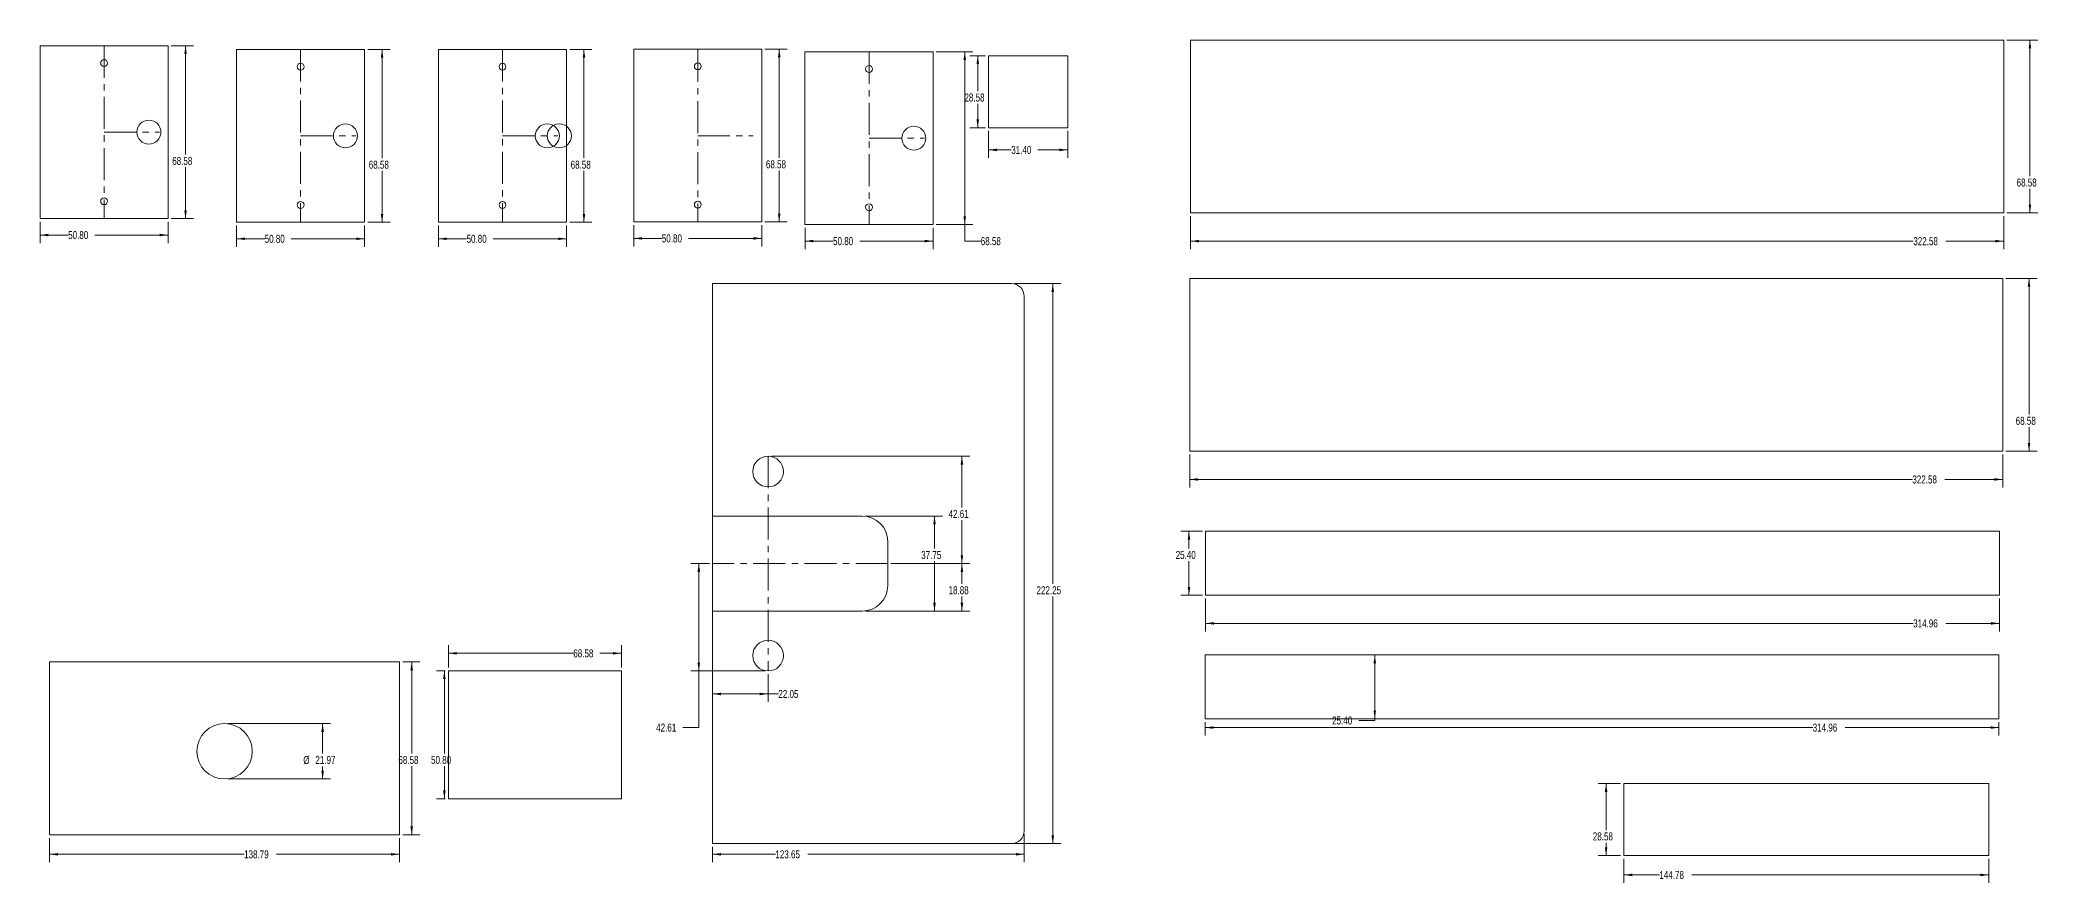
# Paper-space layout 'Sheet3' of a CAD drawing. Header units: millimetres. Extents: x 85 to 881, y -324 to 594.
# Drawn here: x 85 to 881, y 260 to 594 of the extents above; entities that cross this region are included whole.
import ezdxf

# ---------------------------------------------------------------- set-up
doc = ezdxf.new("R2010")
doc.units = ezdxf.units.MM
doc.linetypes.add('CENTERX2', pattern=[20.32, 12.7, -2.54, 2.54, -2.54])
doc.styles.add('SLDTEXTSTYLE0', font='TXT', dxfattribs={"width": 0.75})
doc.dimstyles.new('SLDDIMSTYLE0', dxfattribs={"dimtxt": 3.175, "dimasz": 3.302, "dimexe": 0, "dimexo": 0.0625, "dimgap": 0.79375, "dimtad": 0, "dimtih": 1, "dimtoh": 1, "dimrnd": 1e-09, "dimzin": 12, "dimdsep": 46, "dimtxsty": 'SLDTEXTSTYLE0', "dimsah": 1, "dimcen": 0.09, "dimadec": 0, "dimazin": 3, "dimtfac": 1, "dimtofl": 0, "dimtmove": 0, "dimatfit": 3, "dimfxl": 1, "dimfrac": 2, "dimtolj": 1, "dimtzin": 12, "dimarcsym": 0})
doc.dimstyles.new('SLDDIMSTYLE1', dxfattribs={"dimtxt": 3.175, "dimasz": 3.302, "dimexe": 0, "dimexo": 0.0625, "dimgap": 0.79375, "dimtad": 0, "dimtih": 1, "dimtoh": 1, "dimrnd": 1e-09, "dimzin": 4, "dimdsep": 46, "dimtxsty": 'SLDTEXTSTYLE0', "dimsah": 1, "dimcen": 0.09, "dimadec": 0, "dimazin": 1, "dimtfac": 1, "dimtofl": 0, "dimtmove": 0, "dimatfit": 3, "dimfxl": 1, "dimfrac": 2, "dimtolj": 1, "dimtzin": 12, "dimarcsym": 0})

# ---------------------------------------------------------------- blocks, each defined once
blk = doc.blocks.new('_D_26')
at = {"color": 7, "linetype": 'Continuous', "lineweight": 0}
for p, q in [((712.57, 299.21), (703.62, 299.21)), ((706.8, 299.21), (706.8, 280.77)), ((712.57, 270.63), (703.62, 270.63)), ((706.8, 270.63), (706.8, 275.73))]:
    blk.add_line(p, q, dxfattribs=at)
at = {"color": 7, "linetype": 'Continuous', "lineweight": 18}
for points in [[(706.8, 299.21), (706.29, 295.91), (707.31, 295.91)], [(706.8, 270.63), (707.31, 273.93), (706.29, 273.93)]]:
    blk.add_solid(points, dxfattribs=at)
at = {"color": 7, "linetype": 'Continuous', "lineweight": 18, "insert": (701.52, 279.82), "char_height": 3.175, "attachment_point": 1, "style": 'SLDTEXTSTYLE0'}
blk.add_mtext('28.58', dxfattribs=at)
blk = doc.blocks.new('_D_29')
at = {"color": 7, "linetype": 'Continuous', "lineweight": 0}
for p, q in [((713.84, 269.36), (713.84, 259.77)), ((713.84, 262.94), (727.94, 262.94)), ((858.62, 262.94), (740.84, 262.94)), ((858.62, 269.36), (858.62, 259.77))]:
    blk.add_line(p, q, dxfattribs=at)
at = {"color": 7, "linetype": 'Continuous', "lineweight": 18}
for points in [[(713.84, 262.94), (717.15, 262.44), (717.15, 263.45)], [(858.62, 262.94), (855.32, 263.45), (855.32, 262.44)]]:
    blk.add_solid(points, dxfattribs=at)
at = {"color": 7, "linetype": 'Continuous', "lineweight": 18, "insert": (727.94, 264.52), "char_height": 3.175, "attachment_point": 1, "style": 'SLDTEXTSTYLE0'}
blk.add_mtext('144.78', dxfattribs=at)
blk = doc.blocks.new('_D_30')
at = {"color": 7, "linetype": 'Continuous', "lineweight": 0}
for p, q in [((461.82, 558.21), (461.82, 547.5)), ((493.22, 558.21), (493.22, 547.5)), ((461.82, 550.67), (470.79, 550.67)), ((493.22, 550.67), (481.35, 550.67))]:
    blk.add_line(p, q, dxfattribs=at)
at = {"color": 7, "linetype": 'Continuous', "lineweight": 18}
for points in [[(461.82, 550.67), (465.13, 550.16), (465.13, 551.18)], [(493.22, 550.67), (489.92, 551.18), (489.92, 550.16)]]:
    blk.add_solid(points, dxfattribs=at)
at = {"color": 7, "linetype": 'Continuous', "lineweight": 18, "insert": (470.79, 552.25), "char_height": 3.175, "attachment_point": 1, "style": 'SLDTEXTSTYLE0'}
blk.add_mtext('31.40', dxfattribs=at)
blk = doc.blocks.new('_D_31')
at = {"color": 7, "linetype": 'Continuous', "lineweight": 0}
for p, q in [((460.55, 588.06), (454.32, 588.06)), ((457.5, 588.06), (457.5, 573.99)), ((457.5, 559.48), (457.5, 568.95)), ((460.55, 559.48), (454.32, 559.48))]:
    blk.add_line(p, q, dxfattribs=at)
at = {"color": 7, "linetype": 'Continuous', "lineweight": 18}
for points in [[(457.5, 588.06), (456.99, 584.75), (458.01, 584.75)], [(457.5, 559.48), (458.01, 562.78), (456.99, 562.78)]]:
    blk.add_solid(points, dxfattribs=at)
at = {"color": 7, "linetype": 'Continuous', "lineweight": 18, "insert": (452.22, 573.05), "char_height": 3.175, "attachment_point": 1, "style": 'SLDTEXTSTYLE0'}
blk.add_mtext('28.58', dxfattribs=at)
blk = doc.blocks.new('_D_33')
at = {"color": 7, "linetype": 'Continuous', "lineweight": 0}
for p, q in [((475.93, 279.18), (475.93, 267.96)), ((352.28, 274.1), (352.28, 267.96)), ((352.28, 271.13), (377.21, 271.13)), ((475.93, 271.13), (390.11, 271.13))]:
    blk.add_line(p, q, dxfattribs=at)
at = {"color": 7, "linetype": 'Continuous', "lineweight": 18}
for points in [[(352.28, 271.13), (355.58, 270.63), (355.58, 271.64)], [(475.93, 271.13), (472.63, 271.64), (472.63, 270.63)]]:
    blk.add_solid(points, dxfattribs=at)
at = {"color": 7, "linetype": 'Continuous', "lineweight": 18, "insert": (377.21, 272.71), "char_height": 3.175, "attachment_point": 1, "style": 'SLDTEXTSTYLE0'}
blk.add_mtext('123.65', dxfattribs=at)
blk = doc.blocks.new('_D_34')
at = {"color": 7, "linetype": 'Continuous', "lineweight": 0}
for p, q in [((472.12, 497.62), (490.44, 497.62)), ((487.26, 497.62), (487.26, 378.46)), ((487.26, 275.37), (487.26, 373.42)), ((472.12, 275.37), (490.44, 275.37))]:
    blk.add_line(p, q, dxfattribs=at)
at = {"color": 7, "linetype": 'Continuous', "lineweight": 18}
for points in [[(487.26, 497.62), (486.75, 494.32), (487.77, 494.32)], [(487.26, 275.37), (487.77, 278.68), (486.75, 278.68)]]:
    blk.add_solid(points, dxfattribs=at)
at = {"color": 7, "linetype": 'Continuous', "lineweight": 18, "insert": (480.81, 377.51), "char_height": 3.175, "attachment_point": 1, "style": 'SLDTEXTSTYLE0'}
blk.add_mtext('222.25', dxfattribs=at)
blk = doc.blocks.new('_D_35')
at = {"color": 7, "linetype": 'Continuous', "lineweight": 0}
for p, q in [((352.28, 366.35), (352.28, 331.59)), ((374.33, 342.62), (374.33, 331.59)), ((352.28, 334.77), (374.33, 334.77)), ((374.33, 334.77), (378.38, 334.77))]:
    blk.add_line(p, q, dxfattribs=at)
at = {"color": 7, "linetype": 'Continuous', "lineweight": 18}
for points in [[(352.28, 334.77), (355.58, 334.26), (355.58, 335.27)], [(374.33, 334.77), (371.03, 335.27), (371.03, 334.26)]]:
    blk.add_solid(points, dxfattribs=at)
at = {"color": 7, "linetype": 'Continuous', "lineweight": 18, "insert": (378.38, 336.34), "char_height": 3.175, "attachment_point": 1, "style": 'SLDTEXTSTYLE0'}
blk.add_mtext('22.05', dxfattribs=at)
blk = doc.blocks.new('_D_36')
at = {"color": 7, "linetype": 'Continuous', "lineweight": 0}
for p, q in [((412.89, 405.37), (443.51, 405.37)), ((440.33, 405.37), (440.33, 392.44)), ((440.33, 367.62), (440.33, 387.4)), ((412.89, 367.62), (443.51, 367.62))]:
    blk.add_line(p, q, dxfattribs=at)
at = {"color": 7, "linetype": 'Continuous', "lineweight": 18}
for points in [[(440.33, 405.37), (439.83, 402.07), (440.84, 402.07)], [(440.33, 367.62), (440.84, 370.93), (439.83, 370.93)]]:
    blk.add_solid(points, dxfattribs=at)
at = {"color": 7, "linetype": 'Continuous', "lineweight": 18, "insert": (435.06, 391.49), "char_height": 3.175, "attachment_point": 1, "style": 'SLDTEXTSTYLE0'}
blk.add_mtext('37.75', dxfattribs=at)
blk = doc.blocks.new('_D_37')
at = {"color": 7, "linetype": 'Continuous', "lineweight": 0}
for p, q in [((423.05, 386.5), (454.38, 386.5)), ((451.21, 386.5), (451.21, 378.46)), ((412.89, 367.62), (454.38, 367.62)), ((451.21, 367.62), (451.21, 373.42))]:
    blk.add_line(p, q, dxfattribs=at)
at = {"color": 7, "linetype": 'Continuous', "lineweight": 18}
for points in [[(451.21, 386.5), (450.7, 383.2), (451.72, 383.2)], [(451.21, 367.62), (451.72, 370.93), (450.7, 370.93)]]:
    blk.add_solid(points, dxfattribs=at)
at = {"color": 7, "linetype": 'Continuous', "lineweight": 18, "insert": (445.93, 377.51), "char_height": 3.175, "attachment_point": 1, "style": 'SLDTEXTSTYLE0'}
blk.add_mtext('18.88', dxfattribs=at)
blk = doc.blocks.new('_D_38')
at = {"color": 7, "linetype": 'Continuous', "lineweight": 0}
for p, q in [((375.6, 429.11), (454.38, 429.11)), ((451.21, 429.11), (451.21, 408.76)), ((451.21, 386.5), (451.21, 403.72)), ((423.05, 386.5), (454.38, 386.5))]:
    blk.add_line(p, q, dxfattribs=at)
at = {"color": 7, "linetype": 'Continuous', "lineweight": 18}
for points in [[(451.21, 429.11), (450.7, 425.81), (451.72, 425.81)], [(451.21, 386.5), (451.72, 389.8), (450.7, 389.8)]]:
    blk.add_solid(points, dxfattribs=at)
at = {"color": 7, "linetype": 'Continuous', "lineweight": 18, "insert": (445.93, 407.81), "char_height": 3.175, "attachment_point": 1, "style": 'SLDTEXTSTYLE0'}
blk.add_mtext('42.61', dxfattribs=at)
blk = doc.blocks.new('_D_39')
at = {"color": 7, "linetype": 'Continuous', "lineweight": 0}
for p, q in [((351.01, 386.5), (343.65, 386.5)), ((346.82, 343.89), (346.82, 386.5)), ((373.06, 343.89), (343.65, 343.89)), ((346.82, 321.44), (346.82, 343.89)), ((340.47, 321.44), (346.82, 321.44))]:
    blk.add_line(p, q, dxfattribs=at)
at = {"color": 7, "linetype": 'Continuous', "lineweight": 18}
for points in [[(346.82, 386.5), (346.31, 383.2), (347.33, 383.2)], [(346.82, 343.89), (347.33, 347.19), (346.31, 347.19)]]:
    blk.add_solid(points, dxfattribs=at)
at = {"color": 7, "linetype": 'Continuous', "lineweight": 18, "insert": (329.91, 323.02), "char_height": 3.175, "attachment_point": 1, "style": 'SLDTEXTSTYLE0'}
blk.add_mtext('42.61', dxfattribs=at)
blk = doc.blocks.new('_D_40')
at = {"color": 7, "linetype": 'Continuous', "lineweight": 0}
for p, q in [((85.47, 522.16), (85.47, 513.71)), ((85.47, 516.88), (96.62, 516.88)), ((136.27, 516.88), (107.17, 516.88)), ((136.27, 522.16), (136.27, 513.71))]:
    blk.add_line(p, q, dxfattribs=at)
at = {"color": 7, "linetype": 'Continuous', "lineweight": 18}
for points in [[(85.47, 516.88), (88.77, 516.38), (88.77, 517.39)], [(136.27, 516.88), (132.97, 517.39), (132.97, 516.38)]]:
    blk.add_solid(points, dxfattribs=at)
at = {"color": 7, "linetype": 'Continuous', "lineweight": 18, "insert": (96.62, 518.46), "char_height": 3.175, "attachment_point": 1, "style": 'SLDTEXTSTYLE0'}
blk.add_mtext('50.80', dxfattribs=at)
blk = doc.blocks.new('_D_41')
at = {"color": 7, "linetype": 'Continuous', "lineweight": 0}
for p, q in [((137.54, 592.01), (146.36, 592.01)), ((143.19, 592.01), (143.19, 548.83)), ((143.19, 523.43), (143.19, 543.79)), ((137.54, 523.43), (146.36, 523.43))]:
    blk.add_line(p, q, dxfattribs=at)
at = {"color": 7, "linetype": 'Continuous', "lineweight": 18}
for points in [[(143.19, 592.01), (142.68, 588.71), (143.7, 588.71)], [(143.19, 523.43), (143.7, 526.74), (142.68, 526.74)]]:
    blk.add_solid(points, dxfattribs=at)
at = {"color": 7, "linetype": 'Continuous', "lineweight": 18, "insert": (137.91, 547.88), "char_height": 3.175, "attachment_point": 1, "style": 'SLDTEXTSTYLE0'}
blk.add_mtext('68.58', dxfattribs=at)
blk = doc.blocks.new('_D_42')
at = {"color": 7, "linetype": 'Continuous', "lineweight": 0}
for p, q in [((163.44, 520.68), (163.44, 512.23)), ((214.24, 520.68), (214.24, 512.23)), ((163.44, 515.4), (174.58, 515.4)), ((214.24, 515.4), (185.14, 515.4))]:
    blk.add_line(p, q, dxfattribs=at)
at = {"color": 7, "linetype": 'Continuous', "lineweight": 18}
for points in [[(163.44, 515.4), (166.74, 514.9), (166.74, 515.91)], [(214.24, 515.4), (210.94, 515.91), (210.94, 514.9)]]:
    blk.add_solid(points, dxfattribs=at)
at = {"color": 7, "linetype": 'Continuous', "lineweight": 18, "insert": (174.58, 516.98), "char_height": 3.175, "attachment_point": 1, "style": 'SLDTEXTSTYLE0'}
blk.add_mtext('50.80', dxfattribs=at)
blk = doc.blocks.new('_D_43')
at = {"color": 7, "linetype": 'Continuous', "lineweight": 0}
for p, q in [((215.51, 590.53), (224.33, 590.53)), ((221.16, 590.53), (221.16, 547.35)), ((221.16, 521.95), (221.16, 542.31)), ((215.51, 521.95), (224.33, 521.95))]:
    blk.add_line(p, q, dxfattribs=at)
at = {"color": 7, "linetype": 'Continuous', "lineweight": 18}
for points in [[(221.16, 590.53), (220.65, 587.23), (221.66, 587.23)], [(221.16, 521.95), (221.66, 525.26), (220.65, 525.26)]]:
    blk.add_solid(points, dxfattribs=at)
at = {"color": 7, "linetype": 'Continuous', "lineweight": 18, "insert": (215.88, 546.4), "char_height": 3.175, "attachment_point": 1, "style": 'SLDTEXTSTYLE0'}
blk.add_mtext('68.58', dxfattribs=at)
blk = doc.blocks.new('_D_44')
at = {"color": 7, "linetype": 'Continuous', "lineweight": 0}
for p, q in [((243.55, 520.68), (243.55, 512.23)), ((294.35, 520.68), (294.35, 512.23)), ((243.55, 515.4), (254.69, 515.4)), ((294.35, 515.4), (265.25, 515.4))]:
    blk.add_line(p, q, dxfattribs=at)
at = {"color": 7, "linetype": 'Continuous', "lineweight": 18}
for points in [[(243.55, 515.4), (246.85, 514.9), (246.85, 515.91)], [(294.35, 515.4), (291.04, 515.91), (291.04, 514.9)]]:
    blk.add_solid(points, dxfattribs=at)
at = {"color": 7, "linetype": 'Continuous', "lineweight": 18, "insert": (254.69, 516.98), "char_height": 3.175, "attachment_point": 1, "style": 'SLDTEXTSTYLE0'}
blk.add_mtext('50.80', dxfattribs=at)
blk = doc.blocks.new('_D_45')
at = {"color": 7, "linetype": 'Continuous', "lineweight": 0}
for p, q in [((295.62, 590.53), (304.44, 590.53)), ((301.26, 590.53), (301.26, 547.35)), ((301.26, 521.95), (301.26, 542.31)), ((295.62, 521.95), (304.44, 521.95))]:
    blk.add_line(p, q, dxfattribs=at)
at = {"color": 7, "linetype": 'Continuous', "lineweight": 18}
for points in [[(301.26, 590.53), (300.76, 587.23), (301.77, 587.23)], [(301.26, 521.95), (301.77, 525.26), (300.76, 525.26)]]:
    blk.add_solid(points, dxfattribs=at)
at = {"color": 7, "linetype": 'Continuous', "lineweight": 18, "insert": (295.99, 546.4), "char_height": 3.175, "attachment_point": 1, "style": 'SLDTEXTSTYLE0'}
blk.add_mtext('68.58', dxfattribs=at)
blk = doc.blocks.new('_D_46')
at = {"color": 7, "linetype": 'Continuous', "lineweight": 0}
for p, q in [((321.01, 520.84), (321.01, 512.38)), ((371.81, 520.84), (371.81, 512.38)), ((321.01, 515.56), (332.16, 515.56)), ((371.81, 515.56), (342.72, 515.56))]:
    blk.add_line(p, q, dxfattribs=at)
at = {"color": 7, "linetype": 'Continuous', "lineweight": 18}
for points in [[(321.01, 515.56), (324.32, 515.05), (324.32, 516.06)], [(371.81, 515.56), (368.51, 516.06), (368.51, 515.05)]]:
    blk.add_solid(points, dxfattribs=at)
at = {"color": 7, "linetype": 'Continuous', "lineweight": 18, "insert": (332.16, 517.13), "char_height": 3.175, "attachment_point": 1, "style": 'SLDTEXTSTYLE0'}
blk.add_mtext('50.80', dxfattribs=at)
blk = doc.blocks.new('_D_47')
at = {"color": 7, "linetype": 'Continuous', "lineweight": 0}
for p, q in [((373.08, 590.69), (381.91, 590.69)), ((378.73, 590.69), (378.73, 547.5)), ((378.73, 522.11), (378.73, 542.46)), ((373.08, 522.11), (381.91, 522.11))]:
    blk.add_line(p, q, dxfattribs=at)
at = {"color": 7, "linetype": 'Continuous', "lineweight": 18}
for points in [[(378.73, 590.69), (378.22, 587.39), (379.24, 587.39)], [(378.73, 522.11), (379.24, 525.41), (378.22, 525.41)]]:
    blk.add_solid(points, dxfattribs=at)
at = {"color": 7, "linetype": 'Continuous', "lineweight": 18, "insert": (373.45, 546.55), "char_height": 3.175, "attachment_point": 1, "style": 'SLDTEXTSTYLE0'}
blk.add_mtext('68.58', dxfattribs=at)
blk = doc.blocks.new('_D_48')
at = {"color": 7, "linetype": 'Continuous', "lineweight": 0}
for p, q in [((388.96, 519.76), (388.96, 511.3)), ((439.76, 519.76), (439.76, 511.3)), ((388.96, 514.48), (400.1, 514.48)), ((439.76, 514.48), (410.66, 514.48))]:
    blk.add_line(p, q, dxfattribs=at)
at = {"color": 7, "linetype": 'Continuous', "lineweight": 18}
for points in [[(388.96, 514.48), (392.26, 513.97), (392.26, 514.99)], [(439.76, 514.48), (436.45, 514.99), (436.45, 513.97)]]:
    blk.add_solid(points, dxfattribs=at)
at = {"color": 7, "linetype": 'Continuous', "lineweight": 18, "insert": (400.1, 516.05), "char_height": 3.175, "attachment_point": 1, "style": 'SLDTEXTSTYLE0'}
blk.add_mtext('50.80', dxfattribs=at)
blk = doc.blocks.new('_D_49')
at = {"color": 7, "linetype": 'Continuous', "lineweight": 0}
for p, q in [((441.03, 589.61), (455.51, 589.61)), ((452.34, 589.61), (452.34, 521.03)), ((441.03, 521.03), (455.51, 521.03)), ((452.34, 514.48), (452.34, 521.03)), ((458.69, 514.48), (452.34, 514.48))]:
    blk.add_line(p, q, dxfattribs=at)
at = {"color": 7, "linetype": 'Continuous', "lineweight": 18}
for points in [[(452.34, 589.61), (451.83, 586.31), (452.85, 586.31)], [(452.34, 521.03), (452.85, 524.33), (451.83, 524.33)]]:
    blk.add_solid(points, dxfattribs=at)
at = {"color": 7, "linetype": 'Continuous', "lineweight": 18, "insert": (458.69, 516.05), "char_height": 3.175, "attachment_point": 1, "style": 'SLDTEXTSTYLE0'}
blk.add_mtext('68.58', dxfattribs=at)
blk = doc.blocks.new('_D_50')
at = {"color": 7, "linetype": 'Continuous', "lineweight": 0}
for p, q in [((541.96, 524.41), (541.96, 511.28)), ((864.54, 524.41), (864.54, 511.28)), ((541.96, 514.46), (828.68, 514.46)), ((864.54, 514.46), (841.58, 514.46))]:
    blk.add_line(p, q, dxfattribs=at)
at = {"color": 7, "linetype": 'Continuous', "lineweight": 18}
for points in [[(541.96, 514.46), (545.26, 513.95), (545.26, 514.97)], [(864.54, 514.46), (861.24, 514.97), (861.24, 513.95)]]:
    blk.add_solid(points, dxfattribs=at)
at = {"color": 7, "linetype": 'Continuous', "lineweight": 18, "insert": (828.68, 516.03), "char_height": 3.175, "attachment_point": 1, "style": 'SLDTEXTSTYLE0'}
blk.add_mtext('322.58', dxfattribs=at)
blk = doc.blocks.new('_D_51')
at = {"color": 7, "linetype": 'Continuous', "lineweight": 0}
for p, q in [((865.81, 594.26), (878.14, 594.26)), ((874.96, 594.26), (874.96, 540.26)), ((874.96, 525.68), (874.96, 535.22)), ((865.81, 525.68), (878.14, 525.68))]:
    blk.add_line(p, q, dxfattribs=at)
at = {"color": 7, "linetype": 'Continuous', "lineweight": 18}
for points in [[(874.96, 594.26), (874.45, 590.96), (875.47, 590.96)], [(874.96, 525.68), (875.47, 528.98), (874.45, 528.98)]]:
    blk.add_solid(points, dxfattribs=at)
at = {"color": 7, "linetype": 'Continuous', "lineweight": 18, "insert": (869.68, 539.31), "char_height": 3.175, "attachment_point": 1, "style": 'SLDTEXTSTYLE0'}
blk.add_mtext('68.58', dxfattribs=at)
blk = doc.blocks.new('_D_52')
at = {"color": 7, "linetype": 'Continuous', "lineweight": 0}
for p, q in [((541.59, 429.85), (541.59, 416.72)), ((864.17, 429.85), (864.17, 416.72)), ((541.59, 419.9), (828.31, 419.9)), ((864.17, 419.9), (841.21, 419.9))]:
    blk.add_line(p, q, dxfattribs=at)
at = {"color": 7, "linetype": 'Continuous', "lineweight": 18}
for points in [[(541.59, 419.9), (544.89, 419.39), (544.89, 420.41)], [(864.17, 419.9), (860.87, 420.41), (860.87, 419.39)]]:
    blk.add_solid(points, dxfattribs=at)
at = {"color": 7, "linetype": 'Continuous', "lineweight": 18, "insert": (828.31, 421.47), "char_height": 3.175, "attachment_point": 1, "style": 'SLDTEXTSTYLE0'}
blk.add_mtext('322.58', dxfattribs=at)
blk = doc.blocks.new('_D_53')
at = {"color": 7, "linetype": 'Continuous', "lineweight": 0}
for p, q in [((865.44, 499.7), (877.77, 499.7)), ((874.59, 499.7), (874.59, 445.7)), ((874.59, 431.12), (874.59, 440.66)), ((865.44, 431.12), (877.77, 431.12))]:
    blk.add_line(p, q, dxfattribs=at)
at = {"color": 7, "linetype": 'Continuous', "lineweight": 18}
for points in [[(874.59, 499.7), (874.08, 496.4), (875.1, 496.4)], [(874.59, 431.12), (875.1, 434.42), (874.08, 434.42)]]:
    blk.add_solid(points, dxfattribs=at)
at = {"color": 7, "linetype": 'Continuous', "lineweight": 18, "insert": (869.31, 444.76), "char_height": 3.175, "attachment_point": 1, "style": 'SLDTEXTSTYLE0'}
blk.add_mtext('68.58', dxfattribs=at)
blk = doc.blocks.new('_D_54')
at = {"color": 7, "linetype": 'Continuous', "lineweight": 0}
for p, q in [((546.64, 399.31), (538.13, 399.31)), ((541.31, 399.31), (541.31, 392.47)), ((541.31, 373.91), (541.31, 387.43)), ((546.64, 373.91), (538.13, 373.91))]:
    blk.add_line(p, q, dxfattribs=at)
at = {"color": 7, "linetype": 'Continuous', "lineweight": 18}
for points in [[(541.31, 399.31), (540.8, 396.01), (541.81, 396.01)], [(541.31, 373.91), (541.81, 377.21), (540.8, 377.21)]]:
    blk.add_solid(points, dxfattribs=at)
at = {"color": 7, "linetype": 'Continuous', "lineweight": 18, "insert": (536.03, 391.52), "char_height": 3.175, "attachment_point": 1, "style": 'SLDTEXTSTYLE0'}
blk.add_mtext('25.40', dxfattribs=at)
blk = doc.blocks.new('_D_55')
at = {"color": 7, "linetype": 'Continuous', "lineweight": 0}
for p, q in [((547.91, 372.64), (547.91, 359.61)), ((862.87, 372.64), (862.87, 359.61)), ((547.91, 362.78), (828.64, 362.78)), ((862.87, 362.78), (841.54, 362.78))]:
    blk.add_line(p, q, dxfattribs=at)
at = {"color": 7, "linetype": 'Continuous', "lineweight": 18}
for points in [[(547.91, 362.78), (551.22, 362.27), (551.22, 363.29)], [(862.87, 362.78), (859.57, 363.29), (859.57, 362.27)]]:
    blk.add_solid(points, dxfattribs=at)
at = {"color": 7, "linetype": 'Continuous', "lineweight": 18, "insert": (828.64, 364.36), "char_height": 3.175, "attachment_point": 1, "style": 'SLDTEXTSTYLE0'}
blk.add_mtext('314.96', dxfattribs=at)
blk = doc.blocks.new('_D_56')
at = {"color": 7, "linetype": 'Continuous', "lineweight": 0}
for p, q in [((615.02, 350.28), (615.02, 324.88)), ((608.67, 324.26), (615.02, 324.26)), ((615.02, 324.26), (615.02, 324.88))]:
    blk.add_line(p, q, dxfattribs=at)
at = {"color": 7, "linetype": 'Continuous', "lineweight": 18}
for points in [[(615.02, 350.28), (614.51, 346.98), (615.52, 346.98)], [(615.02, 324.88), (615.52, 328.18), (614.51, 328.18)]]:
    blk.add_solid(points, dxfattribs=at)
at = {"color": 7, "linetype": 'Continuous', "lineweight": 18, "insert": (598.11, 325.83), "char_height": 3.175, "attachment_point": 1, "style": 'SLDTEXTSTYLE0'}
blk.add_mtext('25.40', dxfattribs=at)
blk = doc.blocks.new('_D_57')
at = {"color": 7, "linetype": 'Continuous', "lineweight": 0}
for p, q in [((547.69, 323.61), (547.69, 318.26)), ((547.69, 321.43), (788.77, 321.43)), ((862.65, 321.43), (801.67, 321.43)), ((862.65, 323.61), (862.65, 318.26))]:
    blk.add_line(p, q, dxfattribs=at)
at = {"color": 7, "linetype": 'Continuous', "lineweight": 18}
for points in [[(547.69, 321.43), (550.99, 320.92), (550.99, 321.94)], [(862.65, 321.43), (859.35, 321.94), (859.35, 320.92)]]:
    blk.add_solid(points, dxfattribs=at)
at = {"color": 7, "linetype": 'Continuous', "lineweight": 18, "insert": (788.77, 323), "char_height": 3.175, "attachment_point": 1, "style": 'SLDTEXTSTYLE0'}
blk.add_mtext('314.96', dxfattribs=at)
blk = doc.blocks.new('_D_58')
at = {"color": 7, "linetype": 'Continuous', "lineweight": 0}
for p, q in [((89.27, 277.6), (89.27, 267.96)), ((89.27, 271.13), (166.42, 271.13)), ((228.06, 271.13), (179.33, 271.13)), ((228.06, 277.6), (228.06, 267.96))]:
    blk.add_line(p, q, dxfattribs=at)
at = {"color": 7, "linetype": 'Continuous', "lineweight": 18}
for points in [[(89.27, 271.13), (92.57, 270.63), (92.57, 271.64)], [(228.06, 271.13), (224.76, 271.64), (224.76, 270.63)]]:
    blk.add_solid(points, dxfattribs=at)
at = {"color": 7, "linetype": 'Continuous', "lineweight": 18, "insert": (166.42, 272.71), "char_height": 3.175, "attachment_point": 1, "style": 'SLDTEXTSTYLE0'}
blk.add_mtext('138.79', dxfattribs=at)
blk = doc.blocks.new('_D_59')
at = {"color": 7, "linetype": 'Continuous', "lineweight": 0}
for p, q in [((229.33, 347.45), (236.08, 347.45)), ((232.91, 347.45), (232.91, 311.11)), ((232.91, 278.87), (232.91, 306.07)), ((229.33, 278.87), (236.08, 278.87))]:
    blk.add_line(p, q, dxfattribs=at)
at = {"color": 7, "linetype": 'Continuous', "lineweight": 18}
for points in [[(232.91, 347.45), (232.4, 344.15), (233.42, 344.15)], [(232.91, 278.87), (233.42, 282.17), (232.4, 282.17)]]:
    blk.add_solid(points, dxfattribs=at)
at = {"color": 7, "linetype": 'Continuous', "lineweight": 18, "insert": (227.63, 310.16), "char_height": 3.175, "attachment_point": 1, "style": 'SLDTEXTSTYLE0'}
blk.add_mtext('68.58', dxfattribs=at)
blk = doc.blocks.new('_D_60')
at = {"color": 7, "linetype": 'Continuous', "lineweight": 0}
for p, q in [((159.93, 323.01), (200.75, 323.01)), ((197.58, 323.01), (197.58, 311.14)), ((197.58, 301.04), (197.58, 306.04)), ((159.93, 301.04), (200.75, 301.04))]:
    blk.add_line(p, q, dxfattribs=at)
at = {"color": 7, "linetype": 'Continuous', "lineweight": 18}
for points in [[(197.58, 323.01), (197.07, 319.71), (198.09, 319.71)], [(197.58, 301.04), (198.09, 304.34), (197.07, 304.34)]]:
    blk.add_solid(points, dxfattribs=at)
at = {"color": 7, "linetype": 'Continuous', "lineweight": 18, "char_height": 3.175, "attachment_point": 1, "style": 'SLDTEXTSTYLE0'}
for s, insert in [('%%c', (189.91, 310.13)), ('21.97', (194.7, 310.18))]:
    blk.add_mtext(s, dxfattribs=dict(at, insert=insert))
blk = doc.blocks.new('_D_61')
at = {"color": 7, "linetype": 'Continuous', "lineweight": 0}
for p, q in [((247.52, 345.25), (247.52, 354.07)), ((247.52, 350.9), (297.03, 350.9)), ((316.1, 350.9), (307.59, 350.9)), ((316.1, 345.25), (316.1, 354.07))]:
    blk.add_line(p, q, dxfattribs=at)
at = {"color": 7, "linetype": 'Continuous', "lineweight": 18}
for points in [[(247.52, 350.9), (250.82, 350.39), (250.82, 351.4)], [(316.1, 350.9), (312.8, 351.4), (312.8, 350.39)]]:
    blk.add_solid(points, dxfattribs=at)
at = {"color": 7, "linetype": 'Continuous', "lineweight": 18, "insert": (297.03, 352.47), "char_height": 3.175, "attachment_point": 1, "style": 'SLDTEXTSTYLE0'}
blk.add_mtext('68.58', dxfattribs=at)
blk = doc.blocks.new('_D_62')
at = {"color": 7, "linetype": 'Continuous', "lineweight": 0}
for p, q in [((246.25, 343.98), (242.69, 343.98)), ((245.87, 343.98), (245.87, 311.11)), ((245.87, 293.18), (245.87, 306.07)), ((246.25, 293.18), (242.69, 293.18))]:
    blk.add_line(p, q, dxfattribs=at)
at = {"color": 7, "linetype": 'Continuous', "lineweight": 18}
for points in [[(245.87, 343.98), (245.36, 340.68), (246.38, 340.68)], [(245.87, 293.18), (246.38, 296.48), (245.36, 296.48)]]:
    blk.add_solid(points, dxfattribs=at)
at = {"color": 7, "linetype": 'Continuous', "lineweight": 18, "insert": (240.59, 310.16), "char_height": 3.175, "attachment_point": 1, "style": 'SLDTEXTSTYLE0'}
blk.add_mtext('50.80', dxfattribs=at)

psp = doc.layouts.new('Sheet3')

# ---------------------------------------------------------------- linework, layer by layer
at = {"color": 7, "linetype": 'Continuous', "lineweight": 18}
for p, q in [((85.47, 592.014), (136.27, 592.014)), ((85.47, 592.014), (85.47, 523.434)), ((136.27, 592.014), (136.27, 523.434)), ((163.438, 590.534), (214.238, 590.534)), ((163.438, 590.534), (163.438, 521.954)), ((214.238, 590.534), (214.238, 521.954)), ((243.546, 590.534), (294.346, 590.534)), ((243.546, 590.534), (243.546, 521.954)), ((294.346, 590.534), (294.346, 521.954)), ((321.015, 590.688), (371.815, 590.688)), ((321.015, 590.688), (321.015, 522.108)), ((371.815, 590.688), (371.815, 522.108)), ((388.956, 589.609), (439.756, 589.609)), ((388.956, 589.609), (388.956, 521.029)), ((439.756, 589.609), (439.756, 521.029)), ((541.957, 525.68), (541.957, 594.26)), ((541.957, 594.26), (864.537, 594.26)), ((864.537, 525.68), (864.537, 594.26)), ((461.825, 588.056), (493.225, 588.056)), ((461.825, 588.056), (461.825, 559.476)), ((493.225, 588.056), (493.225, 559.476)), ((461.825, 559.476), (493.225, 559.476)), ((541.957, 525.68), (864.537, 525.68)), ((85.47, 523.434), (136.27, 523.434)), ((163.438, 521.954), (214.238, 521.954)), ((243.546, 521.954), (294.346, 521.954)), ((321.015, 522.108), (371.815, 522.108)), ((388.956, 521.029), (439.756, 521.029)), ((470.848, 497.625), (352.278, 497.625)), ((352.278, 497.625), (352.278, 275.375)), ((541.587, 431.122), (541.587, 499.702)), ((541.587, 499.702), (864.167, 499.702)), ((864.167, 431.122), (864.167, 499.702)), ((475.928, 280.455), (475.928, 492.545)), ((541.587, 431.122), (864.167, 431.122)), ((411.618, 405.375), (352.278, 405.375)), ((547.913, 399.307), (862.873, 399.307)), ((547.913, 399.307), (547.913, 373.907)), ((862.873, 399.307), (862.873, 373.907)), ((421.778, 377.785), (421.778, 395.215)), ((547.913, 373.907), (862.873, 373.907)), ((352.278, 367.625), (411.618, 367.625)), ((547.692, 350.28), (862.652, 350.28)), ((547.692, 350.28), (547.692, 324.88)), ((862.652, 350.28), (862.652, 324.88)), ((89.267, 347.452), (228.057, 347.452)), ((89.267, 347.452), (89.267, 278.872)), ((228.057, 347.452), (228.057, 278.872)), ((247.521, 343.98), (316.101, 343.98)), ((247.521, 343.98), (247.521, 293.18)), ((316.101, 343.98), (316.101, 293.18)), ((547.692, 324.88), (862.652, 324.88)), ((713.844, 299.209), (858.624, 299.209)), ((713.844, 299.209), (713.844, 270.629)), ((858.624, 299.209), (858.624, 270.629)), ((247.521, 293.18), (316.101, 293.18)), ((89.267, 278.872), (228.057, 278.872)), ((352.278, 275.375), (470.848, 275.375)), ((713.844, 270.629), (858.624, 270.629))]:
    psp.add_line(p, q, dxfattribs=at)
at = {"color": 7, "linetype": 'CENTERX2', "lineweight": 18}
for p, q in [((110.87, 592.014), (110.87, 523.434)), ((188.838, 590.534), (188.838, 521.954)), ((268.946, 590.534), (268.946, 521.954)), ((346.415, 590.381), (346.415, 522.108)), ((414.356, 589.609), (414.356, 521.029)), ((110.87, 557.724), (132.827, 557.724)), ((188.838, 556.244), (210.795, 556.244)), ((268.946, 556.244), (290.903, 556.244)), ((346.415, 556.244), (368.372, 556.244)), ((414.356, 555.319), (436.313, 555.319)), ((374.328, 429.108), (374.328, 343.891)), ((352.278, 367.625), (352.278, 405.375)), ((421.778, 386.5), (352.278, 386.5))]:
    psp.add_line(p, q, dxfattribs=at)
at = {"color": 7, "linetype": 'Continuous', "lineweight": 18}
for centre, radius in [((110.87, 585.156), 1.353), ((188.838, 583.676), 1.353), ((268.946, 583.676), 1.353), ((346.415, 583.83), 1.353), ((414.356, 582.751), 1.353), ((128.65, 557.724), 4.763), ((206.618, 556.244), 4.763), ((286.726, 556.244), 4.763), ((291.489, 556.244), 4.763), ((432.136, 555.319), 4.763), ((110.87, 530.292), 1.353), ((188.838, 528.812), 1.353), ((268.946, 528.812), 1.353), ((346.415, 528.966), 1.353), ((414.356, 527.887), 1.353), ((374.328, 423.012), 6.096), ((374.328, 349.987), 6.096), ((158.662, 312.026), 10.985)]:
    psp.add_circle(centre, radius, dxfattribs=at)
for centre, radius, start, end in [((470.848, 492.545), 5.08, 360, 90), ((411.618, 395.215), 10.16, 0, 90), ((411.618, 377.785), 10.16, 270, 0), ((470.848, 280.455), 5.08, 270, 0)]:
    psp.add_arc(centre, radius, start, end, dxfattribs=at)

# ---------------------------------------------------------------- dimensions: what is measured, and where the dimension line sits
for base, p1, p2, dimstyle, picture, middle in [((143.188, 523.434), (136.27, 592.014), (136.27, 523.434), 'SLDDIMSTYLE0', '_D_41', (143.188, 546.307)), ((221.156, 521.954), (214.238, 590.534), (214.238, 521.954), 'SLDDIMSTYLE0', '_D_43', (221.156, 544.827)), ((301.264, 521.954), (294.346, 590.534), (294.346, 521.954), 'SLDDIMSTYLE0', '_D_45', (301.264, 544.827)), ((378.733, 522.108), (371.815, 590.688), (371.815, 522.108), 'SLDDIMSTYLE0', '_D_47', (378.733, 544.981)), ((452.338, 521.029), (439.756, 589.609), (439.756, 521.029), 'SLDDIMSTYLE0', '_D_49', (452.338, 514.478)), ((874.962, 594.26), (864.537, 525.68), (864.537, 594.26), 'SLDDIMSTYLE0', '_D_51', (874.962, 537.741)), ((457.499, 559.476), (461.825, 588.056), (461.825, 559.476), 'SLDDIMSTYLE0', '_D_31', (457.499, 571.473)), ((487.262, 275.375), (470.848, 497.625), (470.848, 275.375), 'SLDDIMSTYLE0', '_D_34', (487.262, 375.939)), ((874.592, 499.702), (864.167, 431.122), (864.167, 499.702), 'SLDDIMSTYLE0', '_D_53', (874.592, 443.183)), ((451.21, 386.5), (374.328, 429.108), (421.778, 386.5), 'SLDDIMSTYLE0', '_D_38', (451.21, 406.236)), ((440.334, 367.625), (411.618, 405.375), (411.618, 367.625), 'SLDDIMSTYLE0', '_D_36', (440.334, 389.922)), ((541.305, 373.907), (547.913, 399.307), (547.913, 373.907), 'SLDDIMSTYLE1', '_D_54', (541.305, 389.949)), ((346.82, 386.5), (374.328, 343.891), (352.278, 386.5), 'SLDDIMSTYLE0', '_D_39', (346.82, 321.443)), ((451.209790299, 367.62461332), (421.77802053, 386.49961332), (411.61802053, 367.62461332), 'SLDDIMSTYLE0', '_D_37', (451.209790299, 375.938617989)), ((615.017, 324.88), (547.692, 350.28), (547.692, 324.88), 'SLDDIMSTYLE1', '_D_56', (615.017, 324.258)), ((232.908, 278.872), (228.057, 347.452), (228.057, 278.872), 'SLDDIMSTYLE0', '_D_59', (232.908, 308.589)), ((245.868, 293.18), (247.521, 343.98), (247.521, 293.18), 'SLDDIMSTYLE1', '_D_62', (245.868, 308.589)), ((706.799, 270.629), (713.844, 299.209), (713.844, 270.629), 'SLDDIMSTYLE0', '_D_26', (706.799, 278.25))]:
    dim = psp.add_linear_dim(base=base, p1=p1, p2=p2, angle=90, dimstyle=dimstyle, dxfattribs=at)
    dim.commit()
    dim.dimension.update_dxf_attribs({"geometry": picture, "text_midpoint": middle, "dimtype": 160})
for base, p1, p2, dimstyle, picture, middle in [((493.225, 550.672), (461.825, 559.476), (493.225, 559.476), 'SLDDIMSTYLE1', '_D_30', (476.069, 550.672)), ((864.537, 514.457), (541.957, 525.68), (864.537, 525.68), 'SLDDIMSTYLE0', '_D_50', (835.129, 514.457)), ((136.27, 516.883), (85.47, 523.434), (136.27, 523.434), 'SLDDIMSTYLE1', '_D_40', (101.895, 516.883)), ((214.238, 515.403), (163.438, 521.954), (214.238, 521.954), 'SLDDIMSTYLE1', '_D_42', (179.863, 515.403)), ((294.346, 515.403), (243.546, 521.954), (294.346, 521.954), 'SLDDIMSTYLE1', '_D_44', (259.971, 515.403)), ((371.815, 515.557), (321.015, 522.108), (371.815, 522.108), 'SLDDIMSTYLE1', '_D_46', (337.44, 515.557)), ((439.756, 514.478), (388.956, 521.029), (439.756, 521.029), 'SLDDIMSTYLE1', '_D_48', (405.381, 514.478)), ((864.167, 419.899), (541.587, 431.122), (864.167, 431.122), 'SLDDIMSTYLE0', '_D_52', (834.759, 419.899)), ((862.873, 362.783), (547.913, 373.907), (862.873, 373.907), 'SLDDIMSTYLE0', '_D_55', (835.091, 362.783)), ((352.278, 334.765), (374.328, 343.891), (352.278, 367.625), 'SLDDIMSTYLE0', '_D_35', (383.658, 334.765)), ((316.101, 350.897), (247.521, 343.98), (316.101, 343.98), 'SLDDIMSTYLE0', '_D_61', (302.31, 350.897)), ((862.652, 321.43), (547.692, 324.88), (862.652, 324.88), 'SLDDIMSTYLE0', '_D_57', (795.22, 321.43)), ((228.057, 271.134), (89.267, 278.872), (228.057, 278.872), 'SLDDIMSTYLE0', '_D_58', (172.875, 271.134)), ((475.928, 271.134), (352.278, 275.375), (475.928, 280.455), 'SLDDIMSTYLE0', '_D_33', (383.658, 271.134)), ((858.624, 262.944), (713.844, 270.629), (858.624, 270.629), 'SLDDIMSTYLE0', '_D_29', (734.389, 262.944))]:
    dim = psp.add_linear_dim(base=base, p1=p1, p2=p2, dimstyle=dimstyle, dxfattribs=at)
    dim.commit()
    dim.dimension.update_dxf_attribs({"geometry": picture, "text_midpoint": middle, "dimtype": 160})
dim = psp.add_linear_dim(base=(197.58, 323.011), p1=(158.662, 301.04), p2=(158.662, 323.011), angle=90, text='%%c<>', dimstyle='SLDDIMSTYLE0', dxfattribs=at)
dim.commit()
dim.dimension.update_dxf_attribs({"geometry": '_D_60', "text_midpoint": (197.58, 308.589), "dimtype": 160})

doc.saveas('drawing.dxf')
